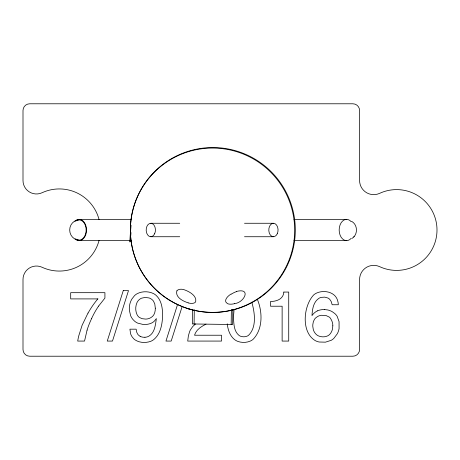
<?xml version="1.0" encoding="UTF-8"?>
<svg xmlns="http://www.w3.org/2000/svg" width="460" height="460" viewBox="0 0 460 460"><rect width="100%" height="100%" fill="white"/><g stroke="black" fill="none" stroke-linecap="round" stroke-linejoin="round"><path stroke-width="0.69" d="M192.608 309.643L192.406 323.961L232.651 324.518L232.858 309.482M194.091 323.984L194.292 309.666M231.173 324.501L231.38 309.465M188.939 308.522L188.916 309.315L190.492 309.315M234.048 309.885L233.605 315.278A72.588 72.588 0 0 0 233.571 318.63C233.806 324.472 234.105 331.499 239.073 335.443A7.354 7.354 0 0 0 240.862 336.341L242.903 336.749A10.154 10.154 0 0 0 244.806 336.709L246.451 336.363A8.199 8.199 0 0 0 248.429 335.426C256.956 327.186 254.736 312.616 251.815 302.18M177.646 304.233L165.962 341.073L171.183 341.073L182.223 306.279M88.009 313.03L82.116 325.266L78.775 335.794A74.399 74.399 0 0 0 77.7 341.073L84.542 341.073L86.859 331.027A52.992 52.992 0 0 1 87.118 330.108M176.864 290.812C174.99 297.143 183.103 301.352 188.169 302.795M98.612 306.084L104.92 298.08L104.92 292.681L70.691 292.681L70.691 298.902L97.911 298.902M352.09 238.372C358.041 234.663 357.868 224.94 351.796 221.433M353.763 236.94L354.131 236.532M195.54 323.938L192.671 326.594L190.348 330.004A23.052 23.052 0 0 0 189.554 331.832L188.387 335.823L187.714 341.073L221.501 341.073L221.501 335.231L194.626 335.231A11.017 11.017 0 0 1 195.655 332.591L197.397 330.13L199.726 327.957A35.236 35.236 0 0 1 204.263 325.082L206.011 324.076M236.503 291.439C251.769 287.592 244.013 302.829 234.554 303.6M144.929 337.278L145.992 337.163A9.016 9.016 0 0 0 148.954 336.122C154.945 332.597 155.405 324.743 156.371 318.596L154.382 321.08A10.476 10.476 0 0 1 151.271 323.19A16.382 16.382 0 0 1 144.722 324.495A20.982 20.982 0 0 1 142.991 324.438L137.655 323.104A13.179 13.179 0 0 1 134.544 321.115L132.963 319.51A14.668 14.668 0 0 1 130.634 315.709L129.386 310.368A22.149 22.149 0 0 1 129.34 307.832L129.72 304.635A17.888 17.888 0 0 1 132.02 298.839L134.498 295.682A12.615 12.615 0 0 1 137.028 293.773C142.077 291.094 148.517 291.111 153.611 293.641A13.415 13.415 0 0 1 156.32 295.573C161.207 300.248 162.449 307.343 162.581 313.823A57.546 57.546 0 0 1 162.552 317.043C162.115 325.111 160.344 334.127 153.812 339.543A13.679 13.679 0 0 1 150.73 341.314C145.745 343.125 139.708 342.89 135.182 339.952A11.069 11.069 0 0 1 133.653 338.669L132.382 337.18A12.334 12.334 0 0 1 130.623 333.805L129.91 329.182L136.16 329.182L136.666 332.074L137.551 333.943A6.727 6.727 0 0 0 138.857 335.415L140.116 336.26M79.005 219.868A10.137 9.614 90 0 0 69.696 230A10.137 9.614 90 0 0 79.005 240.131L79.476 240.114A10.131 7.067 90 0 0 81.696 239.424A10.131 7.067 -90 0 0 86.083 228.401A10.131 7.067 -90 0 0 79.522 219.886L78.522 219.903A10.131 7.067 90 0 0 75.848 221.007M79.511 219.374L131.669 219.374M293.98 219.362L346.857 219.362M150.805 223.267L179.728 223.267M244.507 223.267L273.43 223.267M150.805 236.733L179.728 236.733M244.507 236.733L273.43 236.733M78.689 240.626L131.566 240.626M293.974 240.637L346.851 240.637M78.976 240.131L78.522 240.097A10.131 7.067 -90 0 1 76.509 239.424M324.72 309.574L327.664 309.942A15.657 15.657 0 0 1 332.344 311.776L334.748 313.507A12.012 12.012 0 0 1 337.174 316.359L339.066 321.62L339.077 328.555A17.468 17.468 0 0 1 337.289 333.793L333.839 338.382A13.593 13.593 0 0 1 331.188 340.325L325.444 342.165L319.211 342.016A15.255 15.255 0 0 1 315.37 340.688C300.736 332.206 303.416 305.423 313.91 294.71A13.817 13.817 0 0 1 317.107 292.847C324.777 289.662 335.949 292.249 337.83 301.38A12.696 12.696 0 0 1 338.29 304.744L332.166 304.744L331.223 301.587L329.82 299.448A6.934 6.934 0 0 0 328.02 298.057L324.743 297.131L321.183 297.378A8.636 8.636 0 0 0 318.987 298.281C313.323 301.944 312.317 309.413 311.995 315.606A13.65 13.65 0 0 1 317.337 310.902M257.519 299.73C262.602 312.167 262.953 329.32 252.988 339.434A13.271 13.271 0 0 1 250.269 341.09C246.318 342.798 241.672 342.855 237.653 341.331A13.15 13.15 0 0 1 234.358 339.405C229.736 335.616 227.913 329.521 227.217 323.8M99.061 240.465A41.061 41.061 0 0 1 42.113 267.272A13.461 13.461 0 0 0 23 279.49L23 349.485A6.733 6.733 0 0 0 29.733 356.218L352.854 356.218A6.733 6.733 0 0 0 359.588 349.485L359.588 279.49A14.139 14.139 0 0 1 379.655 266.662A40.388 40.388 0 0 0 437 230A40.388 40.388 0 0 0 379.655 193.338A14.139 14.139 0 0 1 359.588 180.51L359.588 110.515A6.733 6.733 0 0 0 352.854 103.782L29.733 103.782A6.733 6.733 0 0 0 23 110.515L23 180.51A13.461 13.461 0 0 0 42.113 192.728A41.061 41.061 0 0 1 99.061 219.535M131.025 232.605A12.098 0.299 -85.1 0 1 129.881 241.488A12.098 0.299 -85.1 0 1 131.083 225.342M351.244 238.291A10.643 7.423 -90 0 1 341.153 237.251A10.643 7.423 -90 0 1 341.153 222.743A10.643 7.423 -90 0 1 351.25 221.714M234.56 303.657A8.608 3.979 -17.5 0 1 227.401 303.606L225.831 301.99A13.449 6.239 -19.6 0 1 231.064 294.015M231.363 294.141A11.155 5.221 -21.1 0 1 236.538 291.588M188.186 302.933A8.803 4.059 21.2 0 0 195.695 301.708C196.949 295.308 188.531 291.145 183.356 289.455A8.498 4.341 21.9 0 0 176.956 290.852M317.331 310.879A15.876 15.876 0 0 1 324.72 309.62M144.923 337.243A8.993 8.993 0 0 1 140.099 336.294M91.666 318.395A81.362 81.362 0 0 1 98.601 306.078M87.066 330.096A85.669 85.669 0 0 1 91.701 318.412M88.073 313.059A89.752 89.752 0 0 1 97.853 298.856M74.905 221.22A10.643 7.423 90 0 1 84.611 222.864A10.643 7.423 90 0 1 84.772 236.871A10.643 7.423 90 0 1 75.112 238.976M76.176 239.223A10.131 7.067 90 0 1 75.848 238.993M155.308 308.183C155.428 311.834 154.255 316.02 150.702 317.716A10.402 10.402 0 0 1 145.544 319.085L142.094 318.676L139.432 317.48A6.768 6.768 0 0 1 138.086 316.244A9.033 9.033 0 0 1 137.063 314.697C135.269 310.954 135.297 306.337 137.011 302.565A9.769 9.769 0 0 1 138.753 300.098L139.11 299.753A8.452 8.452 0 0 1 141.548 298.183L145.055 297.436L149.028 297.936A9.05 9.05 0 0 1 152.225 299.765L152.576 300.087A7.596 7.596 0 0 1 153.502 301.185L154.784 303.962L155.308 308.183M332.822 325.812L332.482 328.998A12.173 12.173 0 0 1 330.401 333.569L329.757 334.334A7.515 7.515 0 0 1 327.808 335.806C324.875 337.237 321.264 337.18 318.314 335.84A8.596 8.596 0 0 1 316.233 334.414L315.514 333.667A10.994 10.994 0 0 1 313.306 329.619L312.794 326.393A17.077 17.077 0 0 1 312.829 324.524L313.358 321.666L314.473 319.332A7.889 7.889 0 0 1 315.79 317.837L317.354 316.681A10.091 10.091 0 0 1 321.327 315.284L326.008 315.525L329.354 317.118A6.411 6.411 0 0 1 330.372 318.199L331.39 319.907A13.087 13.087 0 0 1 332.839 325.812M283.843 292.065C283.486 299.052 276.529 301.524 270.543 301.478L270.543 306.222L282.13 306.222L282.13 341.073L288.725 341.073L288.725 292.065L283.843 292.065M123.274 290.588L107.26 341.073L112.481 341.073L128.501 290.588L123.274 290.588M165.364 297.424A82.461 82.461 0 0 0 294.975 237.412A82.461 82.461 0 0 0 178.198 155.169A82.461 82.461 0 0 0 165.364 297.424M168.883 299.805A82.15 82.15 0 0 0 294.624 233.208A82.15 82.15 0 0 0 174.081 157.613A82.15 82.15 0 0 0 168.883 299.805M154.646 233.772A6.733 4.635 -90 0 0 151.139 223.284A6.733 4.635 -90 0 0 146.642 232.944A6.733 4.635 -90 0 0 154.646 233.772M277.265 233.772A6.733 4.635 -90 0 0 273.757 223.284A6.733 4.635 -90 0 0 269.261 232.944A6.733 4.635 -90 0 0 277.265 233.772"/></g></svg>
